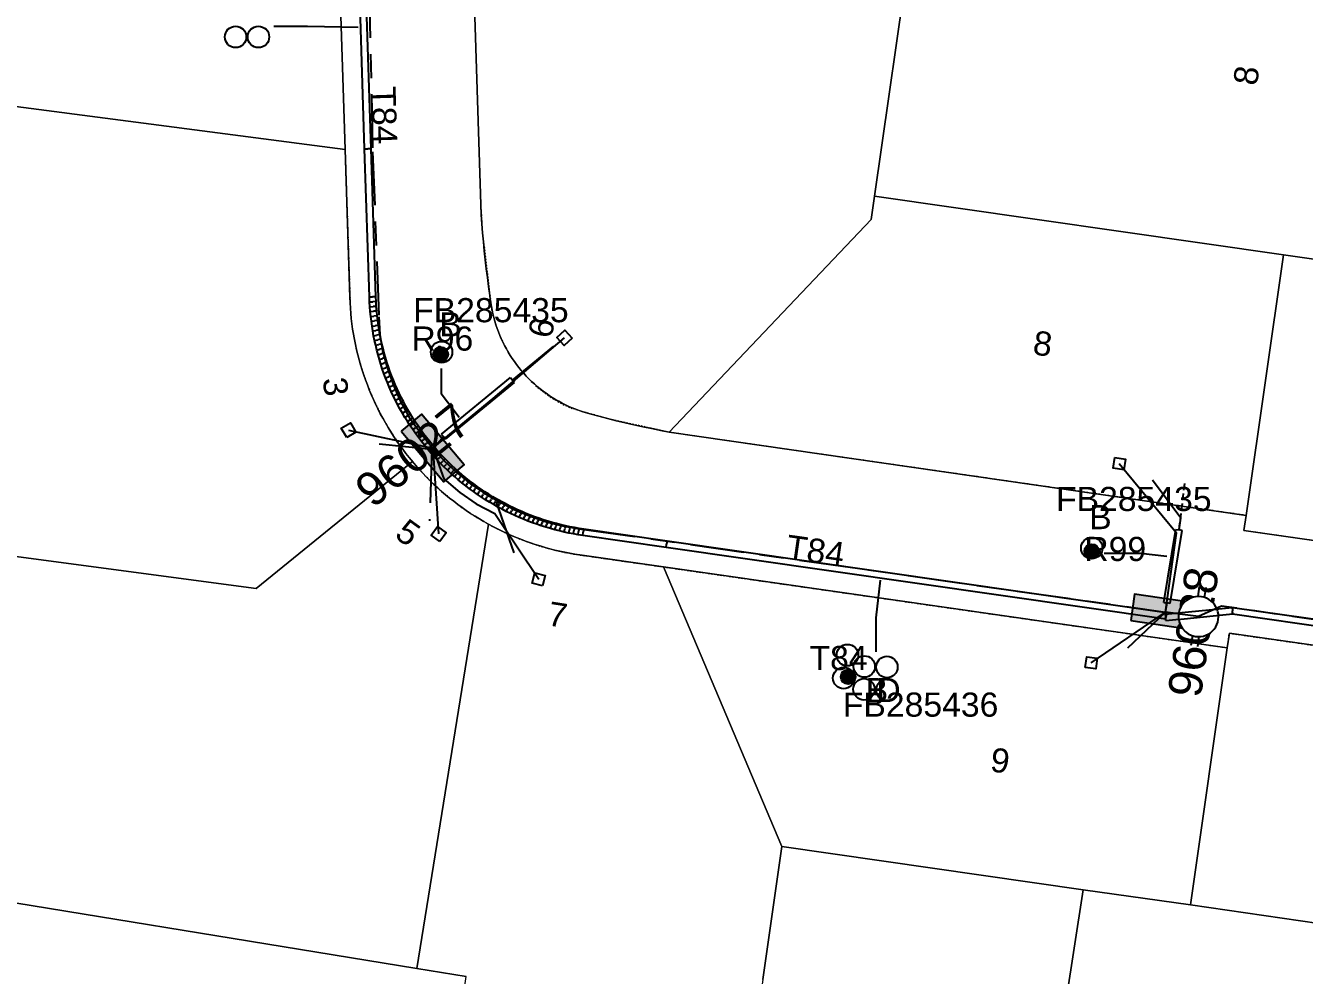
# Model space of a CAD drawing. Header units: metres. Extents: x 261099 to 262836, y 6265878 to 6267248.
# Drawn here: x 261979.6 to 262074.9, y 6266206.1 to 6266276.9 of the extents above; entities that cross this region are included whole.
import ezdxf
from ezdxf.enums import TextEntityAlignment as Align

# ---------------------------------------------------------------- set-up
doc = ezdxf.new("R2010")
doc.units = ezdxf.units.M
for name, pattern in [('Cable Exist UG', [8.2, 4, -1.2, 1.8, -1.2]), ('DASHED', [0.75, 0.5, -0.25]), ('HIDDEN', [0.375, 0.25, -0.125]), ('HIDDEN2', [0.1875, 0.125, -0.0625])]:
    doc.linetypes.add(name, pattern=pattern)
doc.layers.get('0').update_dxf_attribs({"color": 6})
doc.layers.add('Cadastre Land Parcels_SP_EXT', color=9, linetype='Continuous', lineweight=5)
doc.layers.add('Cadastre Other Property_SP_EXT', color=9, linetype='HIDDEN', lineweight=5)
for name, color, linetype in [('Duct_SP_EXT', 7, 'Continuous'), ('Equip_LV_EXT', 7, 'Continuous'), ('Mains_LV_EXT', 7, 'Continuous'), ('Services_SP_EXT', 7, 'Continuous'), ('SupportsUG_SP_LV_EXT', 7, 'Continuous'), ('Trench_SP_EXT', 7, 'Continuous')]:
    doc.layers.add(name, color=color, linetype=linetype)
doc.layers.add('UNKNOWN_FEATURES', color=1, linetype='DASHED', plot=False)
doc.layers.get('0').freeze()
doc.styles.add('iecARIAL', font='arial.ttf', dxfattribs={"height": 2})
doc.styles.get("Standard").update_dxf_attribs({"font": 'arial.ttf'})

# ---------------------------------------------------------------- blocks, each defined once
blk = doc.blocks.new('PILLAR_EXT')
blk.add_hatch(color=256).paths.add_polyline_path([(-2.475, 0.99), (-2.475, -0.99), (2.475, -0.99), (2.475, 0.99)])
blk.add_lwpolyline([(-2.475, -0.99), (2.475, -0.99), (2.475, 0.99), (-2.475, 0.99)], close=True)
at = {"style": 'iecARIAL', "flags": 8}
blk.add_attdef('ASSET_NUM', (1.5, 3.5), '', height=2.5, dxfattribs=at)
for tag, p, flags in [('OWNED_BY', (0, -0.2), 9), ('STATE', (0, -0.4), 9), ('SUPPORT_TYPE', (0, -0.6), 9), ('USAGE', (0, -0.8), 9), ('LEGEND', (0, -1), 9), ('STREETNAME', (0, -1.8), 9), ('SUBURB', (0, -2), 1), ('LOCATION', (0, -1.2), 9), ('NOTES', (0, -1.4), 9), ('PARENT', (0, -1.6), 9)]:
    blk.add_attdef(tag, p, '', height=0.2, dxfattribs=dict(flags=flags))
blk = doc.blocks.new('DUCT_EXT')
blk.add_circle((0, 0.8), 0.8)
at = {"flags": 1}
blk.add_attdef('Z', (0, 0), '', height=0.2, dxfattribs=at)
at = {"flags": 9}
for tag, p in [('DUCT_CODE', (0, 0)), ('XSECT_TYPE', (0, -0.2)), ('STATE', (0, -0.6)), ('FB_REFERENCE', (0, -0.4)), ('NOTES', (0, -0.8))]:
    blk.add_attdef(tag, text='', height=0.2, dxfattribs=at).set_placement(p, align=Align.MIDDLE_LEFT)
blk = doc.blocks.new('CCP_EXT')
at = {"flags": 9}
for tag, p in [('STATE', (0, -1.8)), ('USAGE', (0, -1.2)), ('LEGEND', (0, -1.4)), ('LIFE_SUPPORT', (0, -1.6)), ('NOTES', (0, -2))]:
    blk.add_attdef(tag, text='', height=0.2, dxfattribs=at).set_placement(p, align=Align.MIDDLE_LEFT)
blk.add_wipeout([(0, 0.566), (0.566, 0), (0, -0.566), (-0.566, 0)])
blk.add_lwpolyline([(-0.566, 0), (0, 0.566), (0.566, 0), (0, -0.566), (-0.566, 0)])
at = {"flags": 1}
blk.add_attdef('Z', (0, 0), '', height=0.2, dxfattribs=at)
at = {"flags": 9}
for tag, p in [('CCP_TYPE', (0, 0)), ('OPERATING_VOLTAGE', (0, -0.6)), ('ORIENTATION', (0, -0.8)), ('OWNED_BY', (0, -1)), ('CONSTRUCTED_VOLTAGE', (0, -0.2)), ('NO_PHASES', (0, -0.4))]:
    blk.add_attdef(tag, text='', height=0.2, dxfattribs=at).set_placement(p, align=Align.MIDDLE_LEFT)
blk = doc.blocks.new('LV_UG_LINKS_OPEN_EXT')
blk.add_wipeout([(-0.249, 1.473), (-0.432, 1.43), (-0.608, 1.365), (-0.774, 1.278), (-0.928, 1.171), (-1.067, 1.045), (-1.19, 0.903), (-1.294, 0.747), (-1.377, 0.579), (-1.439, 0.402), (-1.478, 0.218), (-1.494, 0.031), (-1.486, -0.156), (-1.455, -0.341), (-1.4, -0.521), (-1.324, -0.692), (-1.227, -0.853), (-1.11, -1), (-0.976, -1.131), (-0.827, -1.244), (-0.664, -1.338), (-0.491, -1.411), (-0.311, -1.461), (-0.125, -1.489), (0.062, -1.493), (0.249, -1.473), (0.432, -1.43), (0.608, -1.365), (0.774, -1.278), (0.928, -1.171), (1.067, -1.045), (1.19, -0.903), (1.294, -0.747), (1.377, -0.579), (1.439, -0.402), (1.478, -0.218), (1.494, -0.031), (1.486, 0.156), (1.455, 0.341), (1.4, 0.521), (1.324, 0.692), (1.227, 0.853), (1.11, 1), (0.976, 1.131), (0.827, 1.244), (0.664, 1.338), (0.491, 1.411), (0.311, 1.461), (0.125, 1.489), (-0.062, 1.493)])
for p, q in [((-0.249, 1.473), (-0.249, 2.22)), ((0.249, 1.473), (0.249, 2.22)), ((-0.249, -1.473), (-0.249, -2.22)), ((0.249, -1.473), (0.249, -2.22))]:
    blk.add_line(p, q)
blk.add_lwpolyline([(0, -1.494, 1), (0, 1.494, 1)], format="xyb", close=True)
at = {"flags": 9}
for tag, p in [('ACTUAL_STATUS', (0, 0)), ('OPERATING_VOLTAGE', (0, -0.6)), ('ORIENTATION', (0, -0.8)), ('STATE', (0, -1)), ('CONSTRUCTED_VOLTAGE', (0, -0.2)), ('NO_PHASES', (0, -0.4)), ('SWITCH_TYPE', (0, -1.2)), ('USAGE', (0, -1.4)), ('NOTES', (0, -1.6))]:
    blk.add_attdef(tag, text='', height=0.2, dxfattribs=at).set_placement(p, align=Align.MIDDLE_LEFT)
at = {"flags": 1}
blk.add_attdef('Z', (0, 0), '', height=0.2, dxfattribs=at)
blk = doc.blocks.new('CABLE_LARGE_EXT')
h = blk.add_hatch(color=256)
edge = h.paths.add_edge_path()
edge.add_arc((0, 0.55), 0.55, 0, 360)
blk.add_circle((0, 0.55), 0.55)
at = {"flags": 1}
blk.add_attdef('Z', (0, 0), '', height=0.2, dxfattribs=at)
at = {"flags": 9}
for tag, p in [('COND_CODE', (0, 0)), ('XSECT_SIZE', (0, -0.6)), ('STATE', (0, -0.4)), ('FB_REFERENCE', (0, -0.2)), ('NOTES', (0, -0.8))]:
    blk.add_attdef(tag, text='', height=0.2, dxfattribs=at).set_placement(p, align=Align.MIDDLE_LEFT)

msp = doc.modelspace()

# ---------------------------------------------------------------- linework, layer by layer
at = {"layer": 'Cadastre Land Parcels_SP_EXT', "linetype": 'Continuous'}
for points in [[(261970.46, 6266271.996), (262003.401, 6266267.697), (262002.487, 6266296.085)], [(262002.487, 6266296.085), (262003.401, 6266267.697), (262003.756, 6266256.658), (262003.773, 6266256.267), (262003.796, 6266255.875), (262003.827, 6266255.484), (262003.867, 6266255.093), (262003.913, 6266254.704), (262003.967, 6266254.316), (262004.029, 6266253.928), (262004.099, 6266253.542), (262004.176, 6266253.158), (262004.261, 6266252.775), (262004.353, 6266252.393), (262004.453, 6266252.014), (262004.56, 6266251.636), (262004.674, 6266251.261), (262004.796, 6266250.889), (262004.925, 6266250.518), (262005.062, 6266250.151), (262005.205, 6266249.785), (262005.356, 6266249.424), (262005.514, 6266249.065), (262005.679, 6266248.709), (262005.851, 6266248.356), (262006.029, 6266248.007), (262006.215, 6266247.661), (262006.407, 6266247.319), (262006.606, 6266246.981), (262006.811, 6266246.647), (262007.024, 6266246.318), (262007.242, 6266245.992), (262007.467, 6266245.67), (262007.698, 6266245.353), (262007.935, 6266245.041), (262008.179, 6266244.734), (262008.429, 6266244.431), (262008.681, 6266244.135), (262008.939, 6266243.845), (262009.203, 6266243.559), (262009.472, 6266243.28), (262009.746, 6266243.005), (262010.026, 6266242.735), (262010.311, 6266242.472), (262010.601, 6266242.213), (262010.897, 6266241.961), (262011.197, 6266241.714), (262011.501, 6266241.473), (262011.81, 6266241.238), (262012.124, 6266241.009), (262012.443, 6266240.787), (262012.765, 6266240.57), (262013.092, 6266240.359), (262013.422, 6266240.156), (262013.757, 6266239.958), (262014.095, 6266239.767), (262014.43, 6266239.587), (262014.768, 6266239.412), (262015.11, 6266239.245), (262015.455, 6266239.083), (262015.802, 6266238.928), (262016.153, 6266238.781), (262016.506, 6266238.64), (262016.862, 6266238.505), (262017.221, 6266238.377), (262017.581, 6266238.256), (262017.945, 6266238.142), (262018.31, 6266238.035), (262018.677, 6266237.935), (262019.046, 6266237.841), (262019.416, 6266237.755), (262019.789, 6266237.677), (262020.162, 6266237.604), (262020.537, 6266237.539), (262020.913, 6266237.482), (262027.134, 6266236.588), (262069.186, 6266230.547), (262069.341, 6266231.633), (262103.99, 6266226.693)], [(262105.082, 6266234.346), (262070.432, 6266239.286), (262070.595, 6266240.424), (262027.577, 6266246.636), (262026.914, 6266246.761), (262026.254, 6266246.893), (262025.593, 6266247.031), (262024.935, 6266247.174), (262024.277, 6266247.325), (262023.622, 6266247.482), (262022.967, 6266247.646), (262022.316, 6266247.815), (262021.664, 6266247.99), (262021.395, 6266248.065), (262021.128, 6266248.148), (262020.863, 6266248.238), (262020.6, 6266248.336), (262020.341, 6266248.44), (262020.084, 6266248.552), (262019.831, 6266248.671), (262019.581, 6266248.797), (262019.335, 6266248.929), (262019.092, 6266249.068), (262018.853, 6266249.215), (262018.619, 6266249.368), (262018.389, 6266249.527), (262018.163, 6266249.692), (262017.942, 6266249.865), (262017.726, 6266250.042), (262017.515, 6266250.226), (262017.309, 6266250.415), (262017.108, 6266250.61), (262016.914, 6266250.811), (262016.724, 6266251.017), (262016.541, 6266251.228), (262016.362, 6266251.444), (262016.191, 6266251.665), (262016.025, 6266251.891), (262015.867, 6266252.121), (262015.714, 6266252.356), (262015.568, 6266252.594), (262015.428, 6266252.837), (262015.296, 6266253.084), (262015.17, 6266253.333), (262015.051, 6266253.587), (262014.939, 6266253.844), (262014.835, 6266254.103), (262014.737, 6266254.365), (262014.648, 6266254.631), (262014.565, 6266254.898), (262014.491, 6266255.168), (262014.423, 6266255.439), (262014.363, 6266255.712), (262014.31, 6266255.987), (262014.265, 6266256.264), (262014.229, 6266256.541), (262014.199, 6266256.819), (262014.103, 6266257.484), (262014.012, 6266258.15), (262013.929, 6266258.817), (262013.852, 6266259.485), (262013.781, 6266260.152), (262013.716, 6266260.821), (262013.658, 6266261.49), (262013.606, 6266262.161), (262013.561, 6266262.831), (262012.761, 6266287.738)], [(262012.761, 6266287.738), (262013.561, 6266262.831), (262013.606, 6266262.161), (262013.658, 6266261.49), (262013.716, 6266260.821), (262013.781, 6266260.152), (262013.852, 6266259.485), (262013.929, 6266258.817), (262014.012, 6266258.15), (262014.103, 6266257.484), (262014.199, 6266256.819), (262014.229, 6266256.541), (262014.265, 6266256.264), (262014.31, 6266255.987), (262014.363, 6266255.712), (262014.423, 6266255.439), (262014.491, 6266255.168), (262014.565, 6266254.898), (262014.648, 6266254.631), (262014.737, 6266254.365), (262014.835, 6266254.103), (262014.939, 6266253.844), (262015.051, 6266253.587), (262015.17, 6266253.333), (262015.296, 6266253.084), (262015.428, 6266252.837), (262015.568, 6266252.594), (262015.714, 6266252.356), (262015.867, 6266252.121), (262016.025, 6266251.891), (262016.191, 6266251.665), (262016.362, 6266251.444), (262016.541, 6266251.228), (262016.724, 6266251.017), (262016.914, 6266250.811), (262017.108, 6266250.61), (262017.309, 6266250.415), (262017.515, 6266250.226), (262017.726, 6266250.042), (262017.942, 6266249.865), (262018.163, 6266249.692), (262018.389, 6266249.527), (262018.619, 6266249.368), (262018.853, 6266249.215), (262019.092, 6266249.068), (262019.335, 6266248.929), (262019.581, 6266248.797), (262019.831, 6266248.671), (262020.084, 6266248.552), (262020.341, 6266248.44), (262020.6, 6266248.336), (262020.863, 6266248.238), (262021.128, 6266248.148), (262021.395, 6266248.065), (262021.664, 6266247.99), (262022.316, 6266247.815), (262022.967, 6266247.646), (262023.622, 6266247.482), (262024.277, 6266247.325), (262024.935, 6266247.174), (262025.593, 6266247.031), (262026.254, 6266246.893), (262026.914, 6266246.761), (262027.577, 6266246.636), (262042.641, 6266262.482), (262042.641, 6266262.482), (262042.882, 6266264.226), (262045.583, 6266283.098)], [(261970.088, 6266238.532), (261996.775, 6266234.97), (262008.429, 6266244.431), (262008.429, 6266244.431), (262008.179, 6266244.734), (262007.935, 6266245.041), (262007.698, 6266245.353), (262007.467, 6266245.67), (262007.242, 6266245.992), (262007.024, 6266246.318), (262006.811, 6266246.647), (262006.606, 6266246.981), (262006.407, 6266247.319), (262006.215, 6266247.661), (262006.029, 6266248.007), (262005.851, 6266248.356), (262005.679, 6266248.709), (262005.514, 6266249.065), (262005.356, 6266249.424), (262005.205, 6266249.785), (262005.062, 6266250.151), (262004.925, 6266250.518), (262004.796, 6266250.889), (262004.674, 6266251.261), (262004.56, 6266251.636), (262004.453, 6266252.014), (262004.353, 6266252.393), (262004.261, 6266252.775), (262004.176, 6266253.158), (262004.099, 6266253.542), (262004.029, 6266253.928), (262003.967, 6266254.316), (262003.913, 6266254.704), (262003.867, 6266255.093), (262003.827, 6266255.484), (262003.796, 6266255.875), (262003.773, 6266256.267), (262003.756, 6266256.658), (262003.401, 6266267.697), (261970.46, 6266271.996)], [(261970.089, 6266212.958), (262008.743, 6266206.645), (262014.095, 6266239.767), (262014.095, 6266239.767), (262013.757, 6266239.958), (262013.422, 6266240.156), (262013.092, 6266240.359), (262012.765, 6266240.57), (262012.443, 6266240.787), (262012.124, 6266241.009), (262011.81, 6266241.238), (262011.501, 6266241.473), (262011.197, 6266241.714), (262010.897, 6266241.961), (262010.601, 6266242.213), (262010.311, 6266242.472), (262010.026, 6266242.735), (262009.746, 6266243.005), (262009.472, 6266243.28), (262009.203, 6266243.559), (262008.939, 6266243.845), (262008.681, 6266244.135), (262008.429, 6266244.431), (261996.775, 6266234.97), (261970.088, 6266238.532)], [(262034.551, 6266205.825), (262035.968, 6266215.724), (262027.134, 6266236.588), (262020.913, 6266237.482), (262020.537, 6266237.539), (262020.162, 6266237.604), (262019.789, 6266237.677), (262019.416, 6266237.755), (262019.046, 6266237.841), (262018.677, 6266237.935), (262018.31, 6266238.035), (262017.945, 6266238.142), (262017.581, 6266238.256), (262017.221, 6266238.377), (262016.862, 6266238.505), (262016.506, 6266238.64), (262016.153, 6266238.781), (262015.802, 6266238.928), (262015.455, 6266239.083), (262015.11, 6266239.245), (262014.768, 6266239.412), (262014.43, 6266239.587), (262014.095, 6266239.767), (262008.743, 6266206.645), (262012.428, 6266206.044)]]:
    msp.add_lwpolyline(points, dxfattribs=at)
for points in [[(262042.882, 6266264.226), (262073.373, 6266259.862), (262108.013, 6266254.905), (262111.55, 6266279.623), (262046.966, 6266292.76), (262045.583, 6266283.098), (262042.882, 6266264.226)], [(262027.577, 6266246.636), (262070.595, 6266240.424), (262070.669, 6266240.944), (262073.373, 6266259.862), (262042.882, 6266264.226), (262042.641, 6266262.482), (262027.577, 6266246.636)], [(262070.432, 6266239.286), (262105.082, 6266234.346), (262106.181, 6266242.055), (262108.013, 6266254.905), (262073.373, 6266259.862), (262070.669, 6266240.944), (262070.595, 6266240.424), (262070.432, 6266239.286)], [(262027.134, 6266236.588), (262035.968, 6266215.724), (262058.438, 6266212.509), (262066.453, 6266211.374), (262069.186, 6266230.547), (262027.134, 6266236.588)], [(262066.453, 6266211.374), (262080.124, 6266209.405), (262101.096, 6266206.382), (262103.99, 6266226.693), (262069.341, 6266231.633), (262069.186, 6266230.547), (262066.453, 6266211.374)], [(261929.773, 6266219.541), (261930.208, 6266205.865), (261966.701, 6266205.585), (261985.86, 6266202.672), (262011.39, 6266198.792), (262012.428, 6266206.044), (262008.743, 6266206.645), (261970.089, 6266212.958), (261969.014, 6266213.133), (261929.773, 6266219.541)], [(262058.438, 6266212.509), (262035.968, 6266215.724), (262034.551, 6266205.825), (262026.421, 6266149.019), (262038.029, 6266146.076), (262048.093, 6266145.509), (262058.438, 6266212.509)], [(262066.453, 6266211.374), (262058.438, 6266212.509), (262048.093, 6266145.509), (262076.503, 6266143.909), (262080.124, 6266209.405), (262066.453, 6266211.374)]]:
    msp.add_lwpolyline(points, close=True, dxfattribs=at)
at = {"layer": 'Duct_SP_EXT'}
for p, q in [((262004.86, 6266267.744), (262003.946, 6266296.133)), ((262005.34, 6266267.759), (262004.426, 6266296.149)), ((262004.86, 6266267.744), (262005.1, 6266267.751)), ((262005.215, 6266256.713), (262004.86, 6266267.744)), ((262005.34, 6266267.759), (262005.1, 6266267.751)), ((262005.695, 6266256.73), (262005.34, 6266267.759)), ((262005.215, 6266256.713), (262005.455, 6266256.722)), ((262005.231, 6266256.34), (262005.215, 6266256.713)), ((262005.695, 6266256.73), (262005.455, 6266256.722)), ((262005.71, 6266256.364), (262005.695, 6266256.73)), ((262005.231, 6266256.34), (262005.47, 6266256.352)), ((262005.252, 6266255.976), (262005.231, 6266256.34)), ((262005.252, 6266255.976), (262005.492, 6266255.993)), ((262005.281, 6266255.616), (262005.252, 6266255.976)), ((262005.281, 6266255.616), (262005.52, 6266255.638)), ((262005.318, 6266255.253), (262005.281, 6266255.616)), ((262005.71, 6266256.364), (262005.47, 6266256.352)), ((262005.731, 6266256.009), (262005.492, 6266255.993)), ((262005.759, 6266255.66), (262005.52, 6266255.638)), ((262005.731, 6266256.009), (262005.71, 6266256.364)), ((262005.759, 6266255.66), (262005.731, 6266256.009)), ((262005.795, 6266255.306), (262005.759, 6266255.66)), ((262005.318, 6266255.253), (262005.556, 6266255.28)), ((262005.361, 6266254.892), (262005.318, 6266255.253)), ((262005.361, 6266254.892), (262005.599, 6266254.923)), ((262005.411, 6266254.533), (262005.361, 6266254.892)), ((262005.795, 6266255.306), (262005.556, 6266255.28)), ((262005.837, 6266254.954), (262005.599, 6266254.923)), ((262005.837, 6266254.954), (262005.795, 6266255.306)), ((262005.886, 6266254.604), (262005.837, 6266254.954)), ((262005.411, 6266254.533), (262005.649, 6266254.568)), ((262005.469, 6266254.173), (262005.411, 6266254.533)), ((262005.469, 6266254.173), (262005.705, 6266254.213)), ((262005.533, 6266253.815), (262005.469, 6266254.173)), ((262005.533, 6266253.815), (262005.769, 6266253.859)), ((262005.604, 6266253.46), (262005.533, 6266253.815)), ((262005.886, 6266254.604), (262005.649, 6266254.568)), ((262005.942, 6266254.253), (262005.705, 6266254.213)), ((262006.005, 6266253.904), (262005.769, 6266253.859)), ((262005.942, 6266254.253), (262005.886, 6266254.604)), ((262006.005, 6266253.904), (262005.942, 6266254.253)), ((262006.074, 6266253.559), (262006.005, 6266253.904)), ((262005.604, 6266253.46), (262005.839, 6266253.51)), ((262005.683, 6266253.104), (262005.604, 6266253.46)), ((262005.683, 6266253.104), (262005.917, 6266253.159)), ((262005.769, 6266252.75), (262005.683, 6266253.104)), ((262005.769, 6266252.75), (262006.001, 6266252.809)), ((262005.861, 6266252.399), (262005.769, 6266252.75)), ((262006.074, 6266253.559), (262005.839, 6266253.51)), ((262006.151, 6266253.213), (262005.917, 6266253.159)), ((262006.234, 6266252.868), (262006.001, 6266252.809)), ((262006.151, 6266253.213), (262006.074, 6266253.559)), ((262006.234, 6266252.868), (262006.151, 6266253.213)), ((262006.324, 6266252.525), (262006.234, 6266252.868)), ((262005.861, 6266252.399), (262006.093, 6266252.462)), ((262005.96, 6266252.049), (262005.861, 6266252.399)), ((262005.96, 6266252.049), (262006.19, 6266252.117)), ((262006.066, 6266251.702), (262005.96, 6266252.049)), ((262006.066, 6266251.702), (262006.295, 6266251.774)), ((262006.324, 6266252.525), (262006.093, 6266252.462)), ((262006.421, 6266252.184), (262006.19, 6266252.117)), ((262006.524, 6266251.847), (262006.295, 6266251.774)), ((262006.421, 6266252.184), (262006.324, 6266252.525)), ((262006.524, 6266251.847), (262006.421, 6266252.184)), ((262006.634, 6266251.509), (262006.524, 6266251.847)), ((262006.179, 6266251.356), (262006.066, 6266251.702)), ((262006.179, 6266251.356), (262006.407, 6266251.433)), ((262006.299, 6266251.013), (262006.179, 6266251.356)), ((262006.299, 6266251.013), (262006.524, 6266251.095)), ((262006.426, 6266250.672), (262006.299, 6266251.013)), ((262006.634, 6266251.509), (262006.407, 6266251.433)), ((262006.75, 6266251.176), (262006.524, 6266251.095)), ((262006.75, 6266251.176), (262006.634, 6266251.509)), ((262006.874, 6266250.843), (262006.65, 6266250.757)), ((262006.874, 6266250.843), (262006.75, 6266251.176)), ((262007.004, 6266250.513), (262006.874, 6266250.843)), ((262006.426, 6266250.672), (262006.65, 6266250.757)), ((262006.559, 6266250.333), (262006.426, 6266250.672)), ((262006.559, 6266250.333), (262006.781, 6266250.423)), ((262006.698, 6266249.999), (262006.559, 6266250.333)), ((262006.698, 6266249.999), (262006.919, 6266250.094)), ((262006.845, 6266249.665), (262006.698, 6266249.999)), ((262007.004, 6266250.513), (262006.781, 6266250.423)), ((262007.139, 6266250.188), (262006.919, 6266250.094)), ((262007.139, 6266250.188), (262007.004, 6266250.513)), ((262007.282, 6266249.863), (262007.063, 6266249.764)), ((262007.282, 6266249.863), (262007.139, 6266250.188)), ((262007.431, 6266249.541), (262007.282, 6266249.863)), ((262010.587, 6266246.471), (262015.728, 6266250.696)), ((262010.892, 6266246.1), (262016.033, 6266250.325)), ((262015.728, 6266250.696), (262015.88, 6266250.511)), ((262016.033, 6266250.325), (262015.88, 6266250.511)), ((262006.845, 6266249.665), (262007.063, 6266249.764)), ((262006.998, 6266249.335), (262006.845, 6266249.665)), ((262006.998, 6266249.335), (262007.215, 6266249.438)), ((262007.157, 6266249.008), (262006.998, 6266249.335)), ((262007.157, 6266249.008), (262007.372, 6266249.115)), ((262007.322, 6266248.685), (262007.157, 6266249.008)), ((262007.431, 6266249.541), (262007.215, 6266249.438)), ((262007.587, 6266249.222), (262007.372, 6266249.115)), ((262007.587, 6266249.222), (262007.431, 6266249.541)), ((262007.747, 6266248.908), (262007.535, 6266248.796)), ((262007.747, 6266248.908), (262007.587, 6266249.222)), ((262007.915, 6266248.595), (262007.747, 6266248.908)), ((262007.322, 6266248.685), (262007.535, 6266248.796)), ((262007.495, 6266248.364), (262007.322, 6266248.685)), ((262007.495, 6266248.364), (262007.705, 6266248.48)), ((262007.673, 6266248.046), (262007.495, 6266248.364)), ((262007.673, 6266248.046), (262007.881, 6266248.166)), ((262007.857, 6266247.733), (262007.673, 6266248.046)), ((262007.915, 6266248.595), (262007.705, 6266248.48)), ((262008.089, 6266248.285), (262007.881, 6266248.166)), ((262008.089, 6266248.285), (262007.915, 6266248.595)), ((262008.269, 6266247.98), (262008.063, 6266247.857)), ((262008.269, 6266247.98), (262008.089, 6266248.285)), ((262008.452, 6266247.681), (262008.269, 6266247.98)), ((262007.857, 6266247.733), (262008.063, 6266247.857)), ((262008.046, 6266247.425), (262007.857, 6266247.733)), ((262008.046, 6266247.425), (262008.249, 6266247.553)), ((262008.243, 6266247.121), (262008.046, 6266247.425)), ((262008.243, 6266247.121), (262008.444, 6266247.253)), ((262008.447, 6266246.817), (262008.243, 6266247.121)), ((262008.452, 6266247.681), (262008.249, 6266247.553)), ((262008.644, 6266247.385), (262008.444, 6266247.253)), ((262008.644, 6266247.385), (262008.452, 6266247.681)), ((262008.843, 6266247.088), (262008.644, 6266247.385)), ((262008.843, 6266247.088), (262008.645, 6266246.952)), ((262009.046, 6266246.797), (262008.843, 6266247.088)), ((262008.447, 6266246.817), (262008.645, 6266246.952)), ((262008.656, 6266246.519), (262008.447, 6266246.817)), ((262008.656, 6266246.519), (262008.851, 6266246.658)), ((262008.87, 6266246.225), (262008.656, 6266246.519)), ((262009.046, 6266246.797), (262008.851, 6266246.658)), ((262008.87, 6266246.225), (262009.062, 6266246.368)), ((262009.089, 6266245.936), (262008.87, 6266246.225)), ((262009.255, 6266246.511), (262009.046, 6266246.797)), ((262009.255, 6266246.511), (262009.062, 6266246.368)), ((262009.089, 6266245.936), (262009.278, 6266246.083)), ((262009.468, 6266246.23), (262009.255, 6266246.511)), ((262009.468, 6266246.23), (262009.278, 6266246.083)), ((262009.688, 6266245.953), (262009.468, 6266246.23)), ((262010.587, 6266246.471), (262010.739, 6266246.285)), ((262010.892, 6266246.1), (262010.739, 6266246.285)), ((262009.315, 6266245.651), (262009.089, 6266245.936)), ((262009.315, 6266245.651), (262009.502, 6266245.802)), ((262009.547, 6266245.369), (262009.315, 6266245.651)), ((262009.688, 6266245.953), (262009.502, 6266245.802)), ((262009.547, 6266245.369), (262009.731, 6266245.523)), ((262009.698, 6266245.193), (262009.547, 6266245.369)), ((262009.915, 6266245.678), (262009.688, 6266245.953)), ((262009.698, 6266245.193), (262009.88, 6266245.349)), ((262009.698, 6266245.193), (262009.88, 6266245.349)), ((262009.782, 6266245.095), (262009.698, 6266245.193)), ((262009.915, 6266245.678), (262009.731, 6266245.523)), ((262009.782, 6266245.095), (262009.963, 6266245.253)), ((262010.021, 6266244.825), (262009.782, 6266245.095)), ((262010.062, 6266245.505), (262009.88, 6266245.349)), ((262010.062, 6266245.505), (262009.88, 6266245.349)), ((262010.062, 6266245.505), (262009.915, 6266245.678)), ((262010.144, 6266245.41), (262009.963, 6266245.253)), ((262010.144, 6266245.41), (262010.062, 6266245.505)), ((262010.377, 6266245.147), (262010.144, 6266245.41)), ((262010.377, 6266245.147), (262010.199, 6266244.986)), ((262010.615, 6266244.89), (262010.377, 6266245.147)), ((262010.021, 6266244.825), (262010.199, 6266244.986)), ((262010.266, 6266244.56), (262010.021, 6266244.825)), ((262010.266, 6266244.56), (262010.44, 6266244.725)), ((262010.514, 6266244.301), (262010.266, 6266244.56)), ((262010.615, 6266244.89), (262010.44, 6266244.725)), ((262010.514, 6266244.301), (262010.686, 6266244.469)), ((262010.769, 6266244.047), (262010.514, 6266244.301)), ((262010.857, 6266244.637), (262010.615, 6266244.89)), ((262010.857, 6266244.637), (262010.686, 6266244.469)), ((262010.769, 6266244.047), (262010.937, 6266244.218)), ((262011.105, 6266244.39), (262010.857, 6266244.637)), ((262011.105, 6266244.39), (262010.937, 6266244.218)), ((262011.357, 6266244.147), (262011.105, 6266244.39)), ((262011.357, 6266244.147), (262011.193, 6266243.972)), ((262011.615, 6266243.908), (262011.357, 6266244.147)), ((262011.028, 6266243.798), (262010.769, 6266244.047)), ((262011.028, 6266243.798), (262011.193, 6266243.972)), ((262011.293, 6266243.553), (262011.028, 6266243.798)), ((262011.293, 6266243.553), (262011.454, 6266243.731)), ((262011.561, 6266243.314), (262011.293, 6266243.553)), ((262011.615, 6266243.908), (262011.454, 6266243.731)), ((262011.561, 6266243.314), (262011.719, 6266243.495)), ((262011.835, 6266243.08), (262011.561, 6266243.314)), ((262011.876, 6266243.676), (262011.615, 6266243.908)), ((262011.876, 6266243.676), (262011.719, 6266243.495)), ((262011.835, 6266243.08), (262011.99, 6266243.263)), ((262012.144, 6266243.447), (262011.876, 6266243.676)), ((262012.144, 6266243.447), (262011.99, 6266243.263)), ((262012.416, 6266243.223), (262012.144, 6266243.447)), ((262012.416, 6266243.223), (262012.265, 6266243.036)), ((262012.69, 6266243.006), (262012.416, 6266243.223)), ((262012.115, 6266242.849), (262011.835, 6266243.08)), ((262012.115, 6266242.849), (262012.265, 6266243.036)), ((262012.396, 6266242.626), (262012.115, 6266242.849)), ((262012.396, 6266242.626), (262012.543, 6266242.816)), ((262012.682, 6266242.409), (262012.396, 6266242.626)), ((262012.69, 6266243.006), (262012.543, 6266242.816)), ((262012.682, 6266242.409), (262012.825, 6266242.602)), ((262012.972, 6266242.198), (262012.682, 6266242.409)), ((262012.969, 6266242.794), (262012.69, 6266243.006)), ((262012.969, 6266242.794), (262012.825, 6266242.602)), ((262013.251, 6266242.588), (262012.969, 6266242.794)), ((262012.972, 6266242.198), (262013.111, 6266242.393)), ((262013.251, 6266242.588), (262013.111, 6266242.393)), ((262013.539, 6266242.387), (262013.251, 6266242.588)), ((262013.539, 6266242.387), (262013.404, 6266242.189)), ((262013.832, 6266242.19), (262013.539, 6266242.387)), ((262013.268, 6266241.991), (262012.972, 6266242.198)), ((262013.268, 6266241.991), (262013.404, 6266242.189)), ((262013.568, 6266241.789), (262013.268, 6266241.991)), ((262013.568, 6266241.789), (262013.7, 6266241.99)), ((262013.871, 6266241.594), (262013.568, 6266241.789)), ((262013.832, 6266242.19), (262013.7, 6266241.99)), ((262014.127, 6266242), (262013.832, 6266242.19)), ((262013.871, 6266241.594), (262013.999, 6266241.797)), ((262014.176, 6266241.406), (262013.871, 6266241.594)), ((262014.127, 6266242), (262013.999, 6266241.797)), ((262014.424, 6266241.817), (262014.127, 6266242)), ((262014.176, 6266241.406), (262014.3, 6266241.611)), ((262014.486, 6266241.223), (262014.176, 6266241.406)), ((262014.424, 6266241.817), (262014.3, 6266241.611)), ((262014.726, 6266241.639), (262014.424, 6266241.817)), ((262014.486, 6266241.223), (262014.606, 6266241.431)), ((262014.726, 6266241.639), (262014.606, 6266241.431)), ((262014.682, 6266241.113), (262014.8, 6266241.322)), ((262014.682, 6266241.113), (262014.8, 6266241.322)), ((262014.918, 6266241.531), (262014.726, 6266241.639)), ((262014.918, 6266241.531), (262014.8, 6266241.322)), ((262014.918, 6266241.531), (262014.8, 6266241.322)), ((262015.032, 6266241.466), (262014.916, 6266241.256)), ((262015.032, 6266241.466), (262014.918, 6266241.531)), ((262015.335, 6266241.302), (262015.032, 6266241.466)), ((262015.335, 6266241.302), (262015.223, 6266241.09)), ((262015.64, 6266241.145), (262015.335, 6266241.302)), ((262014.682, 6266241.113), (262014.486, 6266241.223)), ((262014.8, 6266241.046), (262014.682, 6266241.113)), ((262014.8, 6266241.046), (262014.916, 6266241.256)), ((262015.111, 6266240.878), (262014.8, 6266241.046)), ((262015.111, 6266240.878), (262015.223, 6266241.09)), ((262015.424, 6266240.716), (262015.111, 6266240.878)), ((262015.424, 6266240.716), (262015.532, 6266240.931)), ((262015.741, 6266240.561), (262015.424, 6266240.716)), ((262015.64, 6266241.145), (262015.532, 6266240.931)), ((262015.949, 6266240.994), (262015.64, 6266241.145)), ((262015.741, 6266240.561), (262015.845, 6266240.778)), ((262016.061, 6266240.411), (262015.741, 6266240.561)), ((262015.949, 6266240.994), (262015.845, 6266240.778)), ((262016.261, 6266240.848), (262015.949, 6266240.994)), ((262016.061, 6266240.411), (262016.161, 6266240.629)), ((262016.381, 6266240.269), (262016.061, 6266240.411)), ((262016.261, 6266240.848), (262016.161, 6266240.629)), ((262016.572, 6266240.709), (262016.261, 6266240.848)), ((262016.381, 6266240.269), (262016.476, 6266240.489)), ((262016.572, 6266240.709), (262016.476, 6266240.489)), ((262016.89, 6266240.576), (262016.572, 6266240.709)), ((262016.707, 6266240.132), (262016.798, 6266240.354)), ((262016.89, 6266240.576), (262016.798, 6266240.354)), ((262017.209, 6266240.448), (262016.89, 6266240.576)), ((262017.209, 6266240.448), (262017.122, 6266240.224)), ((262017.532, 6266240.326), (262017.209, 6266240.448)), ((262017.532, 6266240.326), (262017.449, 6266240.101)), ((262017.855, 6266240.21), (262017.532, 6266240.326)), ((262016.707, 6266240.132), (262016.381, 6266240.269)), ((262017.035, 6266240), (262016.707, 6266240.132)), ((262017.035, 6266240), (262017.122, 6266240.224)), ((262017.366, 6266239.876), (262017.035, 6266240)), ((262017.366, 6266239.876), (262017.449, 6266240.101)), ((262017.698, 6266239.757), (262017.366, 6266239.876)), ((262017.698, 6266239.757), (262017.777, 6266239.983)), ((262018.031, 6266239.645), (262017.698, 6266239.757)), ((262017.855, 6266240.21), (262017.777, 6266239.983)), ((262018.179, 6266240.102), (262017.855, 6266240.21)), ((262018.031, 6266239.645), (262018.105, 6266239.874)), ((262018.369, 6266239.539), (262018.031, 6266239.645)), ((262018.179, 6266240.102), (262018.105, 6266239.874)), ((262018.509, 6266239.998), (262018.179, 6266240.102)), ((262018.369, 6266239.539), (262018.439, 6266239.769)), ((262018.708, 6266239.44), (262018.369, 6266239.539)), ((262018.509, 6266239.998), (262018.439, 6266239.769)), ((262018.839, 6266239.901), (262018.509, 6266239.998)), ((262018.708, 6266239.44), (262018.774, 6266239.67)), ((262019.048, 6266239.347), (262018.708, 6266239.44)), ((262018.839, 6266239.901), (262018.774, 6266239.67)), ((262019.17, 6266239.811), (262018.839, 6266239.901)), ((262019.048, 6266239.347), (262019.109, 6266239.579)), ((262019.17, 6266239.811), (262019.109, 6266239.579)), ((262019.503, 6266239.727), (262019.17, 6266239.811)), ((262019.39, 6266239.26), (262019.447, 6266239.493)), ((262019.503, 6266239.727), (262019.447, 6266239.493)), ((262019.835, 6266239.649), (262019.503, 6266239.727)), ((262019.732, 6266239.181), (262019.784, 6266239.415)), ((262019.835, 6266239.649), (262019.784, 6266239.415)), ((262020.172, 6266239.578), (262019.835, 6266239.649)), ((262020.172, 6266239.578), (262020.125, 6266239.343)), ((262020.513, 6266239.513), (262020.172, 6266239.578)), ((262020.513, 6266239.513), (262020.469, 6266239.277)), ((262020.849, 6266239.454), (262020.513, 6266239.513)), ((262020.849, 6266239.454), (262020.811, 6266239.217)), ((262021.197, 6266239.401), (262020.849, 6266239.454)), ((262021.197, 6266239.401), (262021.162, 6266239.164)), ((262027.41, 6266238.508), (262021.197, 6266239.401)), ((262065.359, 6266239.375), (262065.596, 6266239.335)), ((262019.39, 6266239.26), (262019.048, 6266239.347)), ((262019.732, 6266239.181), (262019.39, 6266239.26)), ((262020.077, 6266239.108), (262019.732, 6266239.181)), ((262020.077, 6266239.108), (262020.125, 6266239.343)), ((262020.426, 6266239.04), (262020.077, 6266239.108)), ((262020.426, 6266239.04), (262020.469, 6266239.277)), ((262020.772, 6266238.98), (262020.426, 6266239.04)), ((262020.772, 6266238.98), (262020.811, 6266239.217)), ((262021.127, 6266238.926), (262020.772, 6266238.98)), ((262021.127, 6266238.926), (262021.162, 6266239.164)), ((262027.342, 6266238.033), (262021.127, 6266238.926)), ((262027.41, 6266238.508), (262027.376, 6266238.271)), ((262027.41, 6266238.508), (262027.376, 6266238.271)), ((262064.663, 6266233.157), (262027.41, 6266238.508)), ((262027.41, 6266238.508), (262027.41, 6266238.508)), ((262065.833, 6266239.296), (262065.596, 6266239.335)), ((262027.342, 6266238.033), (262027.376, 6266238.271)), ((262027.342, 6266238.033), (262027.376, 6266238.271)), ((262064.595, 6266232.682), (262027.342, 6266238.033)), ((262027.342, 6266238.033), (262027.342, 6266238.033)), ((262064.459, 6266233.936), (262064.695, 6266233.897)), ((262064.551, 6266233.054), (262064.575, 6266232.815)), ((262064.599, 6266232.576), (262064.575, 6266232.815)), ((262064.595, 6266232.682), (262064.629, 6266232.919)), ((262064.663, 6266233.157), (262064.629, 6266232.919)), ((262069.557, 6266233.555), (262069.586, 6266233.558)), ((262069.557, 6266233.555), (262069.581, 6266233.316)), ((262069.576, 6266233.074), (262069.581, 6266233.316)), ((262069.605, 6266233.077), (262069.576, 6266233.074)), ((262069.576, 6266233.074), (262104.196, 6266228.138)), ((262069.586, 6266233.558), (262069.581, 6266233.316)), ((262069.605, 6266233.077), (262069.581, 6266233.316)), ((262069.586, 6266233.558), (262104.264, 6266228.614))]:
    msp.add_line(p, q, dxfattribs=at)
for points in [[(261998.086, 6266276.891), (262000.602, 6266276.891), (262004.372, 6266276.825)], [(262010.57, 6266251.374), (262010.57, 6266249.513), (262011.903, 6266247.738)], [(262060.013, 6266237.613), (262062.72, 6266237.612), (262064.677, 6266237.376)], [(262043.012, 6266230.26), (262043.012, 6266232.776), (262043.319, 6266235.586)]]:
    msp.add_lwpolyline(points, dxfattribs=at)
at = {"layer": 'Trench_SP_EXT', "linetype": 'Cable Exist UG'}
for points in [[(262009.936, 6266245.447), (262010.739, 6266246.285)], [(262065.596, 6266239.335), (262065.72, 6266240.215), (262063.614, 6266243.052)], [(262014.66, 6266241.4), (262016.297, 6266236.709)], [(262061.765, 6266230.544), (262064.586, 6266233.206), (262064.695, 6266233.897)]]:
    msp.add_lwpolyline(points, dxfattribs=at)
at = {"layer": 'UNKNOWN_FEATURES'}
msp.add_lwpolyline([(262065.596, 6266239.335), (262066.037, 6266242.963)], dxfattribs=at)

# ---------------------------------------------------------------- block references
at = {"layer": 'Duct_SP_EXT', "rotation": 269.9999999999998}
for p in [(261994.436, 6266276.098), (261996.144, 6266276.098)]:
    msp.add_blockref('DUCT_EXT', p, dxfattribs=at)
at = {"layer": 'Duct_SP_EXT'}
for name, p in [('DUCT_EXT', (262010.593, 6266251.799)), ('CABLE_LARGE_EXT', (262010.529, 6266251.888)), ('DUCT_EXT', (262059.082, 6266237.185)), ('CABLE_LARGE_EXT', (262059.082, 6266237.185)), ('DUCT_EXT', (262040.866, 6266229.202)), ('DUCT_EXT', (262042.116, 6266228.355)), ('DUCT_EXT', (262043.805, 6266228.318)), ('DUCT_EXT', (262040.579, 6266227.497)), ('CABLE_LARGE_EXT', (262040.918, 6266227.836)), ('DUCT_EXT', (262042.096, 6266226.654)), ('DUCT_EXT', (262043.805, 6266226.61))]:
    msp.add_blockref(name, p, dxfattribs=at)
at = {"layer": 'SupportsUG_SP_LV_EXT'}
ref = msp.add_blockref('PILLAR_EXT', (262009.936, 6266245.447), dxfattribs=dict(at, rotation=309.8465502374554))
ref.add_attrib('ASSET_NUM', '96027', dxfattribs={"layer": '0', "height": 2.5, "rotation": 39.04298, "style": 'iecARIAL'}).set_placement((262011.436, 6266248.947), align=Align.TOP_RIGHT)
ref = msp.add_blockref('PILLAR_EXT', (262064.586, 6266233.206), dxfattribs=dict(at, rotation=351.7552246864427))
ref.add_attrib('ASSET_NUM', '96028', dxfattribs={"layer": '0', "height": 2.5, "rotation": 81.95145, "style": 'iecARIAL'}).set_placement((262066.086, 6266236.706), align=Align.TOP_RIGHT)

# ---------------------------------------------------------------- texts
at = {"layer": 'Cadastre Land Parcels_SP_EXT'}
for s, rotation, p in [('8', 82.06107, (262071.394, 6266272.412)), ('6', 78.92349, (262018.79, 6266253.547)), ('8', 352.86866, (262054.623, 6266252.429)), ('3', 276.77042, (262001.728, 6266250.618)), ('5', 324.12039, (262007.009, 6266238.824)), ('7', 351.02672, (262018.423, 6266232.239)), ('9', 352.05361, (262051.436, 6266221.348))]:
    msp.add_text(s, height=1.8, rotation=rotation, dxfattribs=at).set_placement(p)
at = {"layer": 'Duct_SP_EXT'}
for s, p in [('FB285435', (262008.472, 6266254.824)), ('B', (262010.428, 6266253.765)), ('R96', (262008.35, 6266252.707)), ('FB285435', (262056.413, 6266240.75)), ('B', (262058.888, 6266239.394)), ('R99', (262058.525, 6266237.021)), ('T84', (262038.029, 6266228.89)), ('B', (262042.226, 6266226.496)), ('D', (262043.013, 6266226.508)), ('FB285436', (262040.514, 6266225.415))]:
    msp.add_text(s, height=1.8, dxfattribs=at).set_placement(p)
at = {"layer": 'Mains_LV_EXT'}
for rotation, p in [(271.84502, (262005.364, 6266272.393)), (351.92525, (262036.209, 6266237.209))]:
    msp.add_text('T84', height=1.8, rotation=rotation, dxfattribs=at).set_placement(p)

# ---------------------------------------------------------------- next in the draw order: block references
at = {"layer": 'Services_SP_EXT'}
for p, rotation in [((262019.762, 6266253.667), 177.1761531867618), ((262003.669, 6266246.782), 74.83437753979004), ((262061.128, 6266244.272), 306.2767283829375), ((262010.375, 6266239.038), 98.73006325951815), ((262017.838, 6266235.658), 121.2490681302958), ((262059.044, 6266229.423), 37.36416459705184)]:
    msp.add_blockref('CCP_EXT', p, dxfattribs=dict(at, rotation=rotation))

# ---------------------------------------------------------------- next in the draw order: linework, layer by layer
at = {"layer": 'Cadastre Other Property_SP_EXT', "linetype": 'HIDDEN2'}
for points in [[(262105.07, 6266234.348), (262070.432, 6266239.286), (262070.595, 6266240.424), (262027.571, 6266246.619), (262022.888, 6266247.667), (262020.308, 6266248.385), (262020.308, 6266248.385, -0.240331), (262014.367, 6266255.656), (262014.367, 6266255.656), (262013.661, 6266261.616), (262013.542, 6266263.651), (262012.761, 6266287.738), (262012.482, 6266296.401), (262012.482, 6266296.401, 0.16613), (262009.949, 6266307.715), (262009.949, 6266307.715, 0.287235), (261993.566, 6266315.78), (261993.566, 6266315.78), (261972.18, 6266316.656)], [(261971.756, 6266306.674), (261993.369, 6266305.746), (261993.369, 6266305.746, -0.3902), (262002.487, 6266296.085), (262002.487, 6266296.085), (262003.471, 6266265.732), (262003.813, 6266255.344), (262003.813, 6266255.344, 0.147881), (262008.429, 6266244.431), (262008.429, 6266244.431, 0.092461), (262014.095, 6266239.767), (262014.095, 6266239.767, 0.087656), (262020.679, 6266237.501), (262020.679, 6266237.501), (262069.186, 6266230.547), (262069.341, 6266231.633), (262103.979, 6266226.7)]]:
    msp.add_lwpolyline(points, format="xyb", dxfattribs=at)
at = {"layer": 'Mains_LV_EXT', "linetype": 'Cable Exist UG'}
for points in [[(262011.258, 6266307.163), (262008.973, 6266304.76), (262003.693, 6266301.308), (262003.882, 6266300.908), (262003.882, 6266300.908), (262004.118, 6266300.364), (262004.438, 6266299.373), (262004.644, 6266298.318), (262004.773, 6266297.263), (262004.825, 6266296.415), (262005.458, 6266267.54), (262005.929, 6266255.221), (262005.997, 6266253.907), (262006.2, 6266252.704), (262006.529, 6266251.445), (262006.981, 6266250.177), (262007.538, 6266248.919), (262008.217, 6266247.707), (262009.039, 6266246.555), (262009.936, 6266245.447)], [(262009.936, 6266245.447), (262010.785, 6266244.489), (262010.785, 6266244.489), (262011.73, 6266243.615), (262012.759, 6266242.784), (262013.834, 6266242.058), (262014.967, 6266241.407), (262016.098, 6266240.812), (262017.281, 6266240.337), (262018.489, 6266239.91), (262019.723, 6266239.625), (262021.043, 6266239.401), (262064.586, 6266233.206)]]:
    msp.add_lwpolyline(points, dxfattribs=at)
at = {"layer": 'Services_SP_EXT'}
for points in [[(262009.936, 6266245.447), (262014.454, 6266249.143), (262019.762, 6266253.667)], [(262003.669, 6266246.782), (262009.936, 6266245.447)], [(262009.936, 6266245.447), (262010.375, 6266239.038)], [(262009.936, 6266245.447), (262010.762, 6266243.139), (262010.762, 6266243.139), (262011.968, 6266242.137), (262013.187, 6266241.296), (262014.56, 6266240.552), (262017.838, 6266235.658)], [(262059.044, 6266229.423), (262064.586, 6266233.206)]]:
    msp.add_lwpolyline(points, dxfattribs=at)
at = {"layer": 'Trench_SP_EXT', "linetype": 'Cable Exist UG'}
for points in [[(262015.881, 6266250.511), (262019.197, 6266253.236)], [(262005.954, 6266245.759), (262009.88, 6266245.349), (262009.693, 6266240.028)]]:
    msp.add_lwpolyline(points, dxfattribs=at)

# ---------------------------------------------------------------- next in the draw order: block references
at = {"layer": 'Equip_LV_EXT', "rotation": 351.7552246864427}
msp.add_blockref('LV_UG_LINKS_OPEN_EXT', (262067.038, 6266232.877), dxfattribs=at)

# ---------------------------------------------------------------- next in the draw order: linework, layer by layer
at = {"layer": 'Duct_SP_EXT'}
for p, q in [((262064.459, 6266233.936), (262065.359, 6266239.375)), ((262064.932, 6266233.857), (262065.833, 6266239.296)), ((262064.932, 6266233.857), (262064.695, 6266233.897)), ((262064.551, 6266233.054), (262069.557, 6266233.555)), ((262064.599, 6266232.576), (262069.605, 6266233.077))]:
    msp.add_line(p, q, dxfattribs=at)
at = {"layer": 'Mains_LV_EXT', "linetype": 'Cable Exist UG'}
msp.add_lwpolyline([(262120.991, 6266230.332), (262123.14, 6266229.724), (262122.465, 6266225.93), (262104.252, 6266228.493), (262102.343, 6266228.761), (262068.754, 6266233.663), (262067.038, 6266232.877), (262064.586, 6266233.206)], dxfattribs=at)
at = {"layer": 'Services_SP_EXT'}
msp.add_lwpolyline([(262064.586, 6266233.206), (262065.397, 6266239.098), (262061.129, 6266244.272)], dxfattribs=at)

doc.saveas('drawing.dxf')
